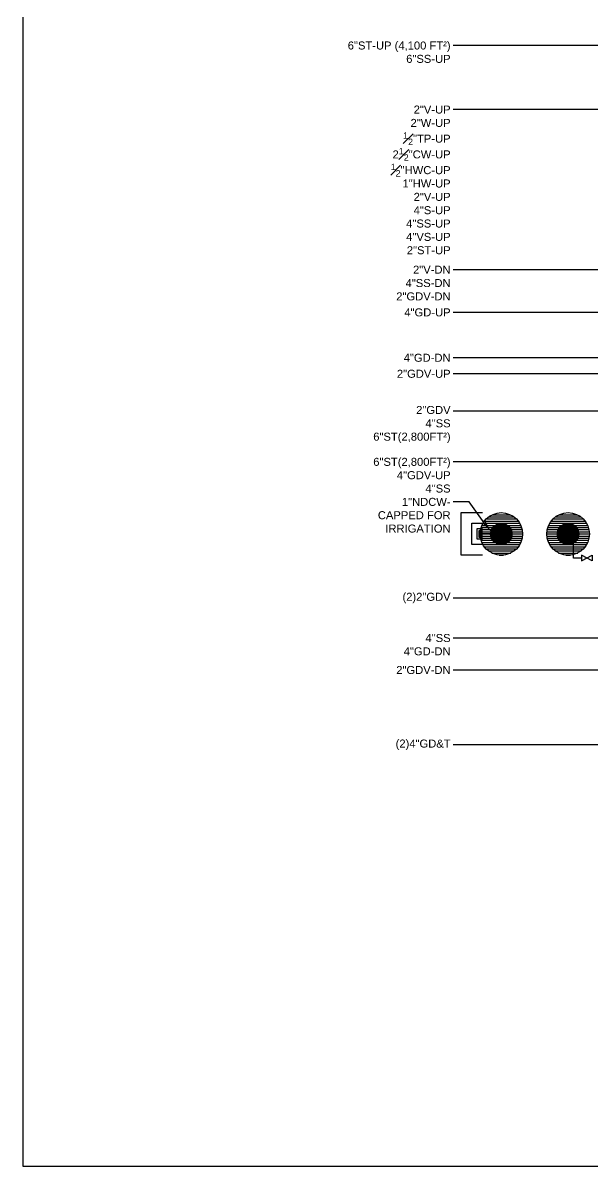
# Model space of a CAD drawing. Extents: x -3956 to 1666, y -2601 to 1886.
# Drawn here: x -3956 to -3316, y -346 to 939 of the extents above; entities that cross this region are included whole.
import ezdxf

# ---------------------------------------------------------------- set-up
doc = ezdxf.new("R2010")
doc.units = 0
doc.header["$LTSCALE"] = 36
doc.header["$MEASUREMENT"] = 0
for name, color, linetype in [('G-ANNO-TEXT', 70, 'Continuous'), ('P-NDCW-N', 4, 'Continuous'), ('P-NDCW-N @ 1 (1)', 4, 'Continuous'), ('P-NDCW-N @ 1 (2)', 4, 'Continuous'), ('P-NDCW-N @ 12', 4, 'Continuous'), ('P-NDCW-N @ 128', 4, 'Continuous'), ('P-NDCW-N @ 16', 4, 'Continuous'), ('P-NDCW-N @ 192', 4, 'Continuous'), ('P-NDCW-N @ 2', 4, 'Continuous'), ('P-NDCW-N @ 24', 4, 'Continuous'), ('P-NDCW-N @ 384', 4, 'Continuous'), ('P-NDCW-N @ 4', 4, 'Continuous'), ('P-NDCW-N @ 48', 4, 'Continuous'), ('P-NDCW-N @ 64', 4, 'Continuous'), ('P-NDCW-N @ 768', 4, 'Continuous'), ('P-NDCW-N @ 8', 4, 'Continuous'), ('P-NDCW-N @ 96', 4, 'Continuous')]:
    doc.layers.add(name, color=color, linetype=linetype)
doc.styles.add('Arial', font='arial.ttf')

# ---------------------------------------------------------------- blocks, each defined once
blk = doc.blocks.new('*U25')
h = blk.add_hatch()
h.set_pattern_fill('ANSI31', color=256, scale=0.025, angle=135)
edge = h.paths.add_edge_path()
edge.add_arc((0, 0), 0.0313, 0, 360)
blk.add_circle((0, 0), 0.0312)
blk = doc.blocks.new('*U1835')
at = {"layer": 'P-NDCW-N @ 1 (1)'}
blk.add_blockref('*U25', (-3343, 364.7), dxfattribs=at)
at = {"layer": 'P-NDCW-N @ 1 (2)'}
blk.add_blockref('*U25', (-3343, 364.7), dxfattribs=at)
at = {"layer": 'P-NDCW-N @ 12', "xscale": 12, "yscale": 12, "zscale": 12}
blk.add_blockref('*U25', (-3343, 364.7), dxfattribs=at)
at = {"layer": 'P-NDCW-N @ 128', "xscale": 128, "yscale": 128, "zscale": 128}
blk.add_blockref('*U25', (-3343, 364.7), dxfattribs=at)
at = {"layer": 'P-NDCW-N @ 16', "xscale": 16, "yscale": 16, "zscale": 16}
blk.add_blockref('*U25', (-3343, 364.7), dxfattribs=at)
at = {"layer": 'P-NDCW-N @ 192', "xscale": 192, "yscale": 192, "zscale": 192}
blk.add_blockref('*U25', (-3343, 364.7), dxfattribs=at)
at = {"layer": 'P-NDCW-N @ 2', "xscale": 2, "yscale": 2, "zscale": 2}
blk.add_blockref('*U25', (-3343, 364.7), dxfattribs=at)
at = {"layer": 'P-NDCW-N @ 24', "xscale": 24, "yscale": 24, "zscale": 24}
blk.add_blockref('*U25', (-3343, 364.7), dxfattribs=at)
at = {"layer": 'P-NDCW-N @ 384', "xscale": 384, "yscale": 384, "zscale": 384}
blk.add_blockref('*U25', (-3343, 364.7), dxfattribs=at)
at = {"layer": 'P-NDCW-N @ 4', "xscale": 4, "yscale": 4, "zscale": 4}
blk.add_blockref('*U25', (-3343, 364.7), dxfattribs=at)
at = {"layer": 'P-NDCW-N @ 48', "xscale": 48, "yscale": 48, "zscale": 48}
blk.add_blockref('*U25', (-3343, 364.7), dxfattribs=at)
at = {"layer": 'P-NDCW-N @ 64', "xscale": 64, "yscale": 64, "zscale": 64}
blk.add_blockref('*U25', (-3343, 364.7), dxfattribs=at)
at = {"layer": 'P-NDCW-N @ 768', "xscale": 768, "yscale": 768, "zscale": 768}
blk.add_blockref('*U25', (-3343, 364.7), dxfattribs=at)
at = {"layer": 'P-NDCW-N @ 8', "xscale": 8, "yscale": 8, "zscale": 8}
blk.add_blockref('*U25', (-3343, 364.7), dxfattribs=at)
at = {"layer": 'P-NDCW-N @ 96', "xscale": 96, "yscale": 96, "zscale": 96}
blk.add_blockref('*U25', (-3337, 364.7), dxfattribs=at)
blk = doc.blocks.new('*U1836')
at = {"layer": 'P-NDCW-N @ 1 (1)'}
blk.add_blockref('*U25', (-3418, 364.7), dxfattribs=at)
at = {"layer": 'P-NDCW-N @ 1 (2)'}
blk.add_blockref('*U25', (-3418, 364.7), dxfattribs=at)
at = {"layer": 'P-NDCW-N @ 12', "xscale": 12, "yscale": 12, "zscale": 12}
blk.add_blockref('*U25', (-3418, 364.7), dxfattribs=at)
at = {"layer": 'P-NDCW-N @ 128', "xscale": 128, "yscale": 128, "zscale": 128}
blk.add_blockref('*U25', (-3418, 364.7), dxfattribs=at)
at = {"layer": 'P-NDCW-N @ 16', "xscale": 16, "yscale": 16, "zscale": 16}
blk.add_blockref('*U25', (-3418, 364.7), dxfattribs=at)
at = {"layer": 'P-NDCW-N @ 192', "xscale": 192, "yscale": 192, "zscale": 192}
blk.add_blockref('*U25', (-3418, 364.7), dxfattribs=at)
at = {"layer": 'P-NDCW-N @ 2', "xscale": 2, "yscale": 2, "zscale": 2}
blk.add_blockref('*U25', (-3418, 364.7), dxfattribs=at)
at = {"layer": 'P-NDCW-N @ 24', "xscale": 24, "yscale": 24, "zscale": 24}
blk.add_blockref('*U25', (-3418, 364.7), dxfattribs=at)
at = {"layer": 'P-NDCW-N @ 384', "xscale": 384, "yscale": 384, "zscale": 384}
blk.add_blockref('*U25', (-3418, 364.7), dxfattribs=at)
at = {"layer": 'P-NDCW-N @ 4', "xscale": 4, "yscale": 4, "zscale": 4}
blk.add_blockref('*U25', (-3418, 364.7), dxfattribs=at)
at = {"layer": 'P-NDCW-N @ 48', "xscale": 48, "yscale": 48, "zscale": 48}
blk.add_blockref('*U25', (-3418, 364.7), dxfattribs=at)
at = {"layer": 'P-NDCW-N @ 64', "xscale": 64, "yscale": 64, "zscale": 64}
blk.add_blockref('*U25', (-3418, 364.7), dxfattribs=at)
at = {"layer": 'P-NDCW-N @ 768', "xscale": 768, "yscale": 768, "zscale": 768}
blk.add_blockref('*U25', (-3418, 364.7), dxfattribs=at)
at = {"layer": 'P-NDCW-N @ 8', "xscale": 8, "yscale": 8, "zscale": 8}
blk.add_blockref('*U25', (-3418, 364.7), dxfattribs=at)
at = {"layer": 'P-NDCW-N @ 96', "xscale": 96, "yscale": 96, "zscale": 96}
blk.add_blockref('*U25', (-3427, 364.7), dxfattribs=at)
blk = doc.blocks.new('*U45')
blk.add_lwpolyline([(0, -0.03125), (-0.03125, -0.03125), (-0.03125, 0.03125), (0, 0.03125)])
blk = doc.blocks.new('*U1837')
at = {"layer": 'P-NDCW-N @ 1 (1)'}
blk.add_blockref('*U45', (-3439, 364.7), dxfattribs=at)
at = {"layer": 'P-NDCW-N @ 1 (2)'}
blk.add_blockref('*U45', (-3439, 364.7), dxfattribs=at)
at = {"layer": 'P-NDCW-N @ 12', "xscale": 12, "yscale": 12, "zscale": 12}
blk.add_blockref('*U45', (-3439, 364.7), dxfattribs=at)
at = {"layer": 'P-NDCW-N @ 128', "xscale": 128, "yscale": 128, "zscale": 128}
blk.add_blockref('*U45', (-3439, 364.7), dxfattribs=at)
at = {"layer": 'P-NDCW-N @ 16', "xscale": 16, "yscale": 16, "zscale": 16}
blk.add_blockref('*U45', (-3439, 364.7), dxfattribs=at)
at = {"layer": 'P-NDCW-N @ 192', "xscale": 192, "yscale": 192, "zscale": 192}
blk.add_blockref('*U45', (-3439, 364.7), dxfattribs=at)
at = {"layer": 'P-NDCW-N @ 2', "xscale": 2, "yscale": 2, "zscale": 2}
blk.add_blockref('*U45', (-3439, 364.7), dxfattribs=at)
at = {"layer": 'P-NDCW-N @ 24', "xscale": 24, "yscale": 24, "zscale": 24}
blk.add_blockref('*U45', (-3439, 364.7), dxfattribs=at)
at = {"layer": 'P-NDCW-N @ 384', "xscale": 384, "yscale": 384, "zscale": 384}
blk.add_blockref('*U45', (-3439, 364.7), dxfattribs=at)
at = {"layer": 'P-NDCW-N @ 4', "xscale": 4, "yscale": 4, "zscale": 4}
blk.add_blockref('*U45', (-3439, 364.7), dxfattribs=at)
at = {"layer": 'P-NDCW-N @ 48', "xscale": 48, "yscale": 48, "zscale": 48}
blk.add_blockref('*U45', (-3439, 364.7), dxfattribs=at)
at = {"layer": 'P-NDCW-N @ 64', "xscale": 64, "yscale": 64, "zscale": 64}
blk.add_blockref('*U45', (-3439, 364.7), dxfattribs=at)
at = {"layer": 'P-NDCW-N @ 768', "xscale": 768, "yscale": 768, "zscale": 768}
blk.add_blockref('*U45', (-3439, 364.7), dxfattribs=at)
at = {"layer": 'P-NDCW-N @ 8', "xscale": 8, "yscale": 8, "zscale": 8}
blk.add_blockref('*U45', (-3439, 364.7), dxfattribs=at)
at = {"layer": 'P-NDCW-N @ 96', "xscale": 96, "yscale": 96, "zscale": 96}
blk.add_blockref('*U45', (-3439, 364.7), dxfattribs=at)

msp = doc.modelspace()

# ---------------------------------------------------------------- linework, layer by layer
at = {"linetype": 'Continuous'}
msp.add_lwpolyline([(-3316, 340.7), (-3316, 334.7), (-3328, 340.7), (-3328, 334.7), (-3316, 340.7)], dxfattribs=at)
at = {"layer": 'DEFPOINTS'}
for p, q in [((-3955.5, 1886.1), (-3955.5, -345.9)), ((-3955.5, -345.9), (-919.5, -345.9))]:
    msp.add_line(p, q, dxfattribs=at)
at = {"layer": 'G-ANNO-TEXT'}
for points in [[(-2994.1, 859.6), (-3044, 913.7), (-3472, 913.7)], [(-2760.3, 830.8), (-2791, 841.7), (-3472, 841.7)], [(-2937.5, 682.3), (-3007, 661.7), (-3472, 661.7)], [(-3226.4, 585.2), (-3262, 613.7), (-3472, 613.7)], [(-3043.3, 606.5), (-3070, 562.7), (-3472, 562.7)], [(-3057.5, 554.3), (-3067, 544.7), (-3472, 544.7)], [(-2751.5, 493.2), (-2761, 502.7), (-3472, 502.7)], [(-2727.1, 363.3), (-2926, 445.7), (-3472, 445.7)], [(-3437.1, 377.4), (-3454, 400.7), (-3472, 400.7)], [(-3051.5, 280.2), (-3064, 292.7), (-3472, 292.7)], [(-2886.9, 266.7), (-2908, 247.7), (-3472, 247.7)], [(-2899, 211.7), (-3310, 211.7), (-3472, 211.7)], [(-3132.5, 140.3), (-3145, 127.7), (-3472, 127.7)]]:
    msp.add_lwpolyline(points, dxfattribs=at)
msp.add_solid([(-3435.4, 378.6), (-3430, 367.7), (-3438.7, 376.3)], dxfattribs=at)
at = {"layer": 'P-NDCW-N'}
for p, q in [((-3430, 364.7), (-3439, 364.7)), ((-3337, 337.7), (-3337, 361.7)), ((-3328, 337.7), (-3337, 337.7))]:
    msp.add_line(p, q, dxfattribs=at)

# ---------------------------------------------------------------- block references
for name in ['*U1837', '*U1836', '*U1835']:
    msp.add_blockref(name, (0, 0), dxfattribs=at)

# ---------------------------------------------------------------- texts
at = {"layer": 'G-ANNO-TEXT', "char_height": 9, "attachment_point": 3, "style": 'Arial'}
for s, insert in [('6"ST-UP (4,100 FT²)\\P6"SS-UP', (-3475, 918.3)), ('\\A1;2"V-UP\\P2"W-UP\\P{\\H0.8x;\\S1#2;}"TP-UP\\P2{\\H0.8x;\\S1#2;}"CW-UP\\P{\\H0.8x;\\S1#2;}"HWC-UP\\P1"HW-UP\\P2"V-UP\\P4"S-UP\\P4"SS-UP\\P4"VS-UP\\P2"ST-UP', (-3475, 846.3)), ('2"V-DN\\P4"SS-DN\\P2"GDV-DN', (-3475, 666.3)), ('4"GD-UP', (-3475, 618.3)), ('4"GD-DN', (-3475, 567.3)), ('2"GDV-UP', (-3475, 549.3)), ('2"GDV\\P4"SS\\P6"ST(2,800FT²)', (-3475, 508.6)), ('6"ST(2,800FT²)\\P4"GDV-UP\\P4"SS', (-3475, 450.3)), ('1"NDCW- \\PCAPPED FOR\\PIRRIGATION', (-3475, 405.3)), ('(2)2"GDV', (-3475, 298.6)), ('4"SS\\P4"GD-DN', (-3475, 252.3)), ('2"GDV-DN', (-3475, 216.3)), ('(2)4"GD&T', (-3475, 133.6))]:
    msp.add_mtext(s, dxfattribs=dict(at, insert=insert))

doc.saveas('drawing.dxf')
